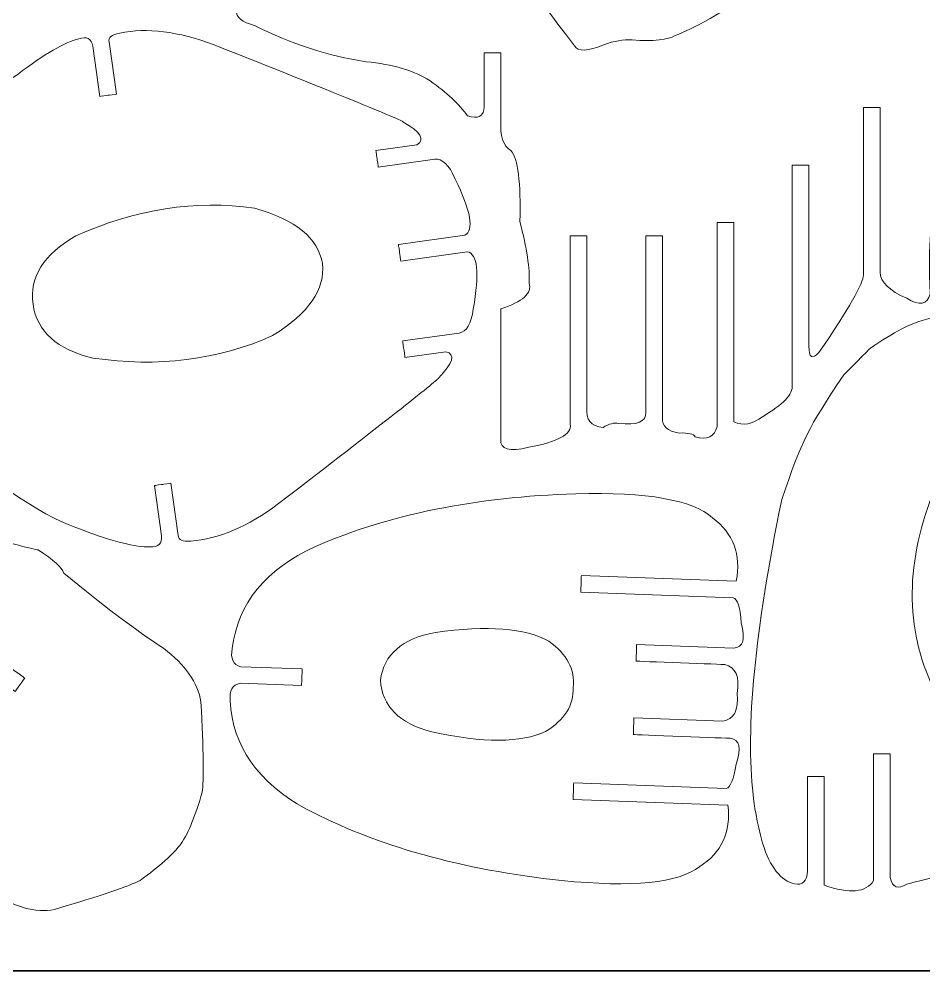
# Model space of a CAD drawing. Header units: inches. Extents: x -305 to 305, y -229 to 229.
# Drawn here: x -126.2 to 25.7, y -228.6 to -68.9 of the extents above; entities that cross this region are included whole.
import ezdxf

# ---------------------------------------------------------------- set-up
doc = ezdxf.new("R2010")
doc.units = ezdxf.units.IN
doc.header["$MEASUREMENT"] = 0
doc.layers.add('Layer 1', color=7, linetype='Continuous')
doc.layers.add('Layer 2', color=5, linetype='Continuous')

msp = doc.modelspace()

# ---------------------------------------------------------------- linework, layer by layer
at = {"layer": 'Layer 1', "lineweight": 9}
for points, knots in [([(54.1348, -66.2564), (54.8883, -62.7868), (54.6757, -59.2787), (53.4971, -55.7315), (53.4971, -55.7315), (51.8159, -52.9404), (50.1348, -50.149), (48.4538, -47.3578), (48.4538, -47.3578), (47.8163, -46.118), (46.9852, -45.73), (45.9612, -46.195), (45.9612, -46.195), (43.9518, -47.2417), (42.5604, -47.5909), (41.7873, -47.2419), (41.7873, -47.2419), (41.1113, -46.7376), (39.314, -46.6989), (36.3963, -47.1255), (36.3963, -47.1255), (34.7151, -47.1833), (32.9951, -48.0556), (31.2369, -49.7422), (31.2369, -49.7422), (25.981, -54.82), (20.8796, -57.8826), (15.9328, -58.9297), (15.9328, -58.9297), (13.595, -59.7435), (10.7543, -60.2476), (7.4112, -60.4415), (7.4112, -60.4415), (4.6291, -60.7514), (1.6919, -61.7594), (-1.4001, -63.4652), (-1.4001, -63.4652), (-8.2592, -67.8651), (-13.1481, -70.5981), (-16.066, -71.6642), (-16.066, -71.6642), (-17.2833, -72.42), (-19.6989, -72.6722), (-23.3123, -72.4202), (-23.3123, -72.4202), (-24.7227, -72.3039), (-26.3267, -72.5751), (-28.1238, -73.2342), (-28.1238, -73.2342), (-30.7517, -74.3388), (-32.3747, -74.3972), (-32.9932, -73.4087), (-32.9932, -73.4087), (-40.2779, -63.6784), (-44.7416, -58.29), (-46.3843, -57.2434), (-46.3843, -57.2434), (-50.1327, -54.0063), (-54.1905, -52.1262), (-58.5577, -51.6028)], [0, 0, 0, 0, 0.06666667, 0.06666667, 0.06666667, 0.06666668, 0.13333333, 0.13333333, 0.13333333, 0.13333334, 0.2, 0.2, 0.2, 0.20000001, 0.26666667, 0.26666667, 0.26666667, 0.26666668, 0.33333333, 0.33333333, 0.33333333, 0.33333334, 0.4, 0.4, 0.4, 0.40000001, 0.46666667, 0.46666667, 0.46666667, 0.46666668, 0.53333333, 0.53333333, 0.53333333, 0.53333334, 0.6, 0.6, 0.6, 0.60000001, 0.66666667, 0.66666667, 0.66666667, 0.66666668, 0.73333333, 0.73333333, 0.73333333, 0.73333334, 0.8, 0.8, 0.8, 0.80000001, 0.86666667, 0.86666667, 0.86666667, 0.86666668, 0.93333333, 0.93333333, 0.93333333, 0.93333334, 1, 1, 1, 1]), ([(-89.7244, -67.504), (-89.8805, -68.5629), (-88.8248, -69.407), (-86.5569, -70.0361), (-86.5569, -70.0361), (-80.6246, -73.0597), (-74.4217, -75.0756), (-67.9486, -76.0836), (-67.9486, -76.0836), (-63.4851, -76.4906), (-59.9102, -77.5567), (-57.2243, -79.2817), (-57.2243, -79.2817), (-54.442, -81.2006), (-52.3549, -83.1581), (-50.9637, -85.155)], [0, 0, 0, 0, 0.25, 0.25, 0.25, 0.25000001, 0.5, 0.5, 0.5, 0.50000001, 0.75, 0.75, 0.75, 0.75000001, 1, 1, 1, 1]), ([(-111.0978, -72.7527), (-111.2821, -72.0175), (-110.6866, -71.5242), (-109.3119, -71.2728), (-109.3119, -71.2728), (-104.777, -70.31), (-99.4866, -70.9676), (-93.4405, -73.2455), (-93.4405, -73.2455), (-73.0738, -81.3125), (-62.5221, -85.6068), (-61.7856, -86.1276), (-61.7856, -86.1276), (-58.7766, -87.8743), (-57.9878, -89.1713), (-59.4193, -90.0181)], [0, 0, 0, 0, 0.25, 0.25, 0.25, 0.25000001, 0.5, 0.5, 0.5, 0.50000001, 0.75, 0.75, 0.75, 0.75000001, 1, 1, 1, 1]), ([(-142.7133, -101.5751), (-144.8315, -101.8053), (-145.4555, -100.9795), (-144.5854, -99.0975), (-144.5854, -99.0975), (-137.5077, -88.4803), (-131.4548, -81.5089), (-126.4266, -78.1832), (-126.4266, -78.1832), (-121.9161, -74.7598), (-118.4949, -72.7772), (-116.1639, -72.2354)], [0, 0, 0, 0, 0.33333333, 0.33333333, 0.33333333, 0.33333334, 0.66666667, 0.66666667, 0.66666667, 0.66666668, 1, 1, 1, 1]), ([(-111.0978, -72.7527), (-111.0978, -72.7527), (-109.8691, -81.5094), (-109.8691, -81.5094), (-109.8691, -81.5094), (-109.8691, -81.5094), (-111.2524, -81.7035), (-111.2524, -81.7035)], [0, 0, 0, 0, 0.5, 0.5, 0.5, 0.50000001, 1, 1, 1, 1]), ([(-113.8161, -73.4853), (-113.8161, -73.4853), (-112.6357, -81.8976), (-112.6357, -81.8976), (-112.6357, -81.8976), (-112.6357, -81.8976), (-111.2524, -81.7035), (-111.2524, -81.7035)], [0, 0, 0, 0, 0.5, 0.5, 0.5, 0.50000001, 1, 1, 1, 1]), ([(-48.1234, -83.5848), (-48.1234, -83.5848), (-48.1234, -74.5745), (-48.1234, -74.5745), (-48.1234, -74.5745), (-48.1234, -74.5745), (-46.7265, -74.5745), (-46.7265, -74.5745)], [0, 0, 0, 0, 0.5, 0.5, 0.5, 0.50000001, 1, 1, 1, 1]), ([(-45.3297, -85.8194), (-45.3297, -85.8194), (-45.3297, -74.5745), (-45.3297, -74.5745), (-45.3297, -74.5745), (-45.3297, -74.5745), (-46.7265, -74.5745), (-46.7265, -74.5745)], [0, 0, 0, 0, 0.5, 0.5, 0.5, 0.50000001, 1, 1, 1, 1]), ([(15.4983, -111.8454), (15.4983, -111.8454), (15.4985, -83.7453), (15.4985, -83.7453), (15.4985, -83.7453), (15.4985, -83.7453), (16.8954, -83.7453), (16.8954, -83.7453)], [0, 0, 0, 0, 0.5, 0.5, 0.5, 0.50000001, 1, 1, 1, 1]), ([(18.2923, -111.3798), (18.2923, -111.3798), (18.2923, -83.7453), (18.2923, -83.7453), (18.2923, -83.7453), (18.2923, -83.7453), (16.8954, -83.7453), (16.8954, -83.7453)], [0, 0, 0, 0, 0.5, 0.5, 0.5, 0.50000001, 1, 1, 1, 1]), ([(-45.3297, -85.8194), (-45.5143, -88.4883), (-44.9578, -90.2053), (-43.6595, -90.9696), (-43.6595, -90.9696), (-42.4619, -92.3456), (-41.9593, -96.3193), (-42.1524, -102.8901), (-42.1524, -102.8901), (-40.9738, -107.348), (-40.4518, -110.7983), (-40.5872, -113.2406), (-40.5872, -113.2406), (-40.0812, -114.8955), (-41.6638, -116.3233), (-45.3356, -117.5233), (-45.3356, -117.5233), (-45.3356, -124.8263), (-45.3356, -132.1293), (-45.3356, -139.4323), (-45.3356, -139.4323), (-45.5145, -141.1323), (-43.9512, -141.57), (-40.6451, -140.7448), (-40.6451, -140.7448), (-35.7759, -139.8534), (-33.457, -138.5743), (-33.6889, -136.9072)], [0, 0, 0, 0, 0.14285714, 0.14285714, 0.14285714, 0.14285715, 0.28571429, 0.28571429, 0.28571429, 0.2857143, 0.42857143, 0.42857143, 0.42857143, 0.42857144, 0.57142857, 0.57142857, 0.57142857, 0.57142858, 0.71428571, 0.71428571, 0.71428571, 0.71428572, 0.85714286, 0.85714286, 0.85714286, 0.85714287, 1, 1, 1, 1]), ([(-59.4193, -90.0181), (-59.4193, -90.0181), (-66.2974, -90.9833), (-66.2974, -90.9833), (-66.2974, -90.9833), (-66.2974, -90.9833), (-66.1032, -92.3667), (-66.1032, -92.3667)], [0, 0, 0, 0, 0.5, 0.5, 0.5, 0.50000001, 1, 1, 1, 1]), ([(-56.4083, -92.4169), (-56.4083, -92.4169), (-65.9091, -93.7501), (-65.9091, -93.7501), (-65.9091, -93.7501), (-65.9091, -93.7501), (-66.1032, -92.3667), (-66.1032, -92.3667)], [0, 0, 0, 0, 0.5, 0.5, 0.5, 0.50000001, 1, 1, 1, 1]), ([(-56.4083, -92.4169), (-55.1619, -92.3003), (-54.0427, -93.373), (-53.0505, -95.634), (-53.0505, -95.634), (-50.3467, -101.1685), (-49.7923, -104.3479), (-51.3876, -105.172)], [0, 0, 0, 0, 0.5, 0.5, 0.5, 0.50000001, 1, 1, 1, 1]), ([(3.5567, -130.3368), (3.5567, -130.3368), (3.5567, -93.398), (3.5567, -93.398), (3.5567, -93.398), (3.5567, -93.398), (4.9536, -93.398), (4.9536, -93.398)], [0, 0, 0, 0, 0.5, 0.5, 0.5, 0.50000001, 1, 1, 1, 1]), ([(6.3505, -123.7661), (6.3505, -123.7661), (6.3505, -93.398), (6.3505, -93.398), (6.3505, -93.398), (6.3505, -93.398), (4.9536, -93.398), (4.9536, -93.398)], [0, 0, 0, 0, 0.5, 0.5, 0.5, 0.50000001, 1, 1, 1, 1]), ([(-123.8552, -116.752), (-124.4592, -112.1689), (-122.0687, -108.3525), (-116.6831, -105.3028), (-116.6831, -105.3028), (-106.6287, -100.7705), (-96.6252, -99.2105), (-86.6727, -100.6232), (-86.6727, -100.6232), (-79.7667, -102.5722), (-75.9757, -105.6773), (-75.2997, -109.9383)], [0, 0, 0, 0, 0.33333333, 0.33333333, 0.33333333, 0.33333334, 0.66666667, 0.66666667, 0.66666667, 0.66666668, 1, 1, 1, 1]), ([(18.2923, -111.3798), (18.368, -113.0272), (19.8615, -114.4811), (22.7735, -115.7412), (22.7735, -115.7412), (24.9378, -117.0787), (26.2516, -116.8266), (26.7152, -114.9849), (26.7152, -114.9849), (26.3144, -106.5883), (26.778, -101.5226), (28.1066, -99.7876)], [0, 0, 0, 0, 0.33333333, 0.33333333, 0.33333333, 0.33333334, 0.66666667, 0.66666667, 0.66666667, 0.66666668, 1, 1, 1, 1]), ([(-9.0518, -137.256), (-9.0518, -137.256), (-9.0518, -103.0454), (-9.0518, -103.0454), (-9.0518, -103.0454), (-9.0518, -103.0454), (-7.6549, -103.0454), (-7.6549, -103.0454)], [0, 0, 0, 0, 0.5, 0.5, 0.5, 0.50000001, 1, 1, 1, 1]), ([(-6.258, -136.4996), (-6.258, -136.4996), (-6.258, -103.0454), (-6.258, -103.0454), (-6.258, -103.0454), (-6.258, -103.0454), (-7.6549, -103.0454), (-7.6549, -103.0454)], [0, 0, 0, 0, 0.5, 0.5, 0.5, 0.50000001, 1, 1, 1, 1]), ([(-51.3876, -105.172), (-51.3876, -105.172), (-62.5227, -106.7346), (-62.5227, -106.7346), (-62.5227, -106.7346), (-62.5227, -106.7346), (-62.3286, -108.118), (-62.3286, -108.118)], [0, 0, 0, 0, 0.5, 0.5, 0.5, 0.50000001, 1, 1, 1, 1]), ([(-33.6889, -136.9072), (-33.6889, -136.9072), (-33.6889, -105.2551), (-33.6889, -105.2551), (-33.6889, -105.2551), (-33.6889, -105.2551), (-32.292, -105.2551), (-32.292, -105.2551)], [0, 0, 0, 0, 0.5, 0.5, 0.5, 0.50000001, 1, 1, 1, 1]), ([(-30.8951, -133.9995), (-30.8951, -133.9995), (-30.8951, -105.2551), (-30.8951, -105.2551), (-30.8951, -105.2551), (-30.8951, -105.2551), (-32.292, -105.2551), (-32.292, -105.2551)], [0, 0, 0, 0, 0.5, 0.5, 0.5, 0.50000001, 1, 1, 1, 1]), ([(-20.9934, -134.872), (-20.9934, -134.872), (-20.9934, -105.2551), (-20.9934, -105.2551), (-20.9934, -105.2551), (-20.9934, -105.2551), (-19.5965, -105.2551), (-19.5965, -105.2551)], [0, 0, 0, 0, 0.5, 0.5, 0.5, 0.50000001, 1, 1, 1, 1]), ([(-18.1996, -135.8605), (-18.1996, -135.8605), (-18.1996, -105.2551), (-18.1996, -105.2551), (-18.1996, -105.2551), (-18.1996, -105.2551), (-19.5965, -105.2551), (-19.5965, -105.2551)], [0, 0, 0, 0, 0.5, 0.5, 0.5, 0.50000001, 1, 1, 1, 1]), ([(-50.9993, -107.9389), (-50.9993, -107.9389), (-62.1345, -109.5014), (-62.1345, -109.5014), (-62.1345, -109.5014), (-62.1345, -109.5014), (-62.3286, -108.118), (-62.3286, -108.118)], [0, 0, 0, 0, 0.5, 0.5, 0.5, 0.50000001, 1, 1, 1, 1]), ([(-52.3159, -121.5833), (-51.0855, -121.3524), (-50.3048, -120.0131), (-49.9732, -117.5662), (-49.9732, -117.5662), (-48.8969, -111.5013), (-49.2389, -108.2921), (-50.9993, -107.9389)], [0, 0, 0, 0, 0.5, 0.5, 0.5, 0.50000001, 1, 1, 1, 1]), ([(-123.8552, -116.752), (-123.1746, -121.3244), (-119.8261, -124.3355), (-113.8092, -125.785), (-113.8092, -125.785), (-102.8958, -127.375), (-92.8493, -126.1213), (-83.6699, -122.0238), (-83.6699, -122.0238), (-77.567, -118.2493), (-74.777, -114.2208), (-75.2997, -109.9383)], [0, 0, 0, 0, 0.33333333, 0.33333333, 0.33333333, 0.33333334, 0.66666667, 0.66666667, 0.66666667, 0.66666668, 1, 1, 1, 1]), ([(6.3505, -123.7655), (6.3492, -125.723), (6.915, -126.0913), (8.0494, -124.8705), (8.0494, -124.8705), (13.0637, -117.5045), (15.5467, -113.1628), (15.4983, -111.8449)], [0, 0, 0, 0, 0.5, 0.5, 0.5, 0.50000001, 1, 1, 1, 1]), ([(1.7963, -149.5198), (5.2298, -139.5406), (6.1394, -137.6195), (12.2065, -128.6067), (12.2065, -128.6067), (12.2065, -128.6067), (16.6759, -124.1215), (16.6759, -124.1215), (16.6759, -124.1215), (20.7041, -121.4769), (23.0425, -119.7972), (27.8596, -118.8781)], [0, 0, 0, 0, 0.33333333, 0.33333333, 0.33333333, 0.33333334, 0.66666667, 0.66666667, 0.66666667, 0.66666668, 1, 1, 1, 1]), ([(-52.3159, -121.5833), (-52.3159, -121.5833), (-61.8167, -122.9166), (-61.8167, -122.9166), (-61.8167, -122.9166), (-61.8167, -122.9166), (-61.6226, -124.3), (-61.6226, -124.3)], [0, 0, 0, 0, 0.5, 0.5, 0.5, 0.50000001, 1, 1, 1, 1]), ([(-54.5504, -124.7182), (-54.5504, -124.7182), (-61.4285, -125.6834), (-61.4285, -125.6834), (-61.4285, -125.6834), (-61.4285, -125.6834), (-61.6226, -124.3), (-61.6226, -124.3)], [0, 0, 0, 0, 0.5, 0.5, 0.5, 0.50000001, 1, 1, 1, 1]), ([(-99.4816, -155.5408), (-99.4564, -156.2983), (-98.7482, -156.6086), (-97.3575, -156.472), (-97.3575, -156.472), (-92.7327, -156.1494), (-87.8275, -154.0611), (-82.6419, -150.2071), (-82.6419, -150.2071), (-65.2818, -136.8459), (-56.3194, -129.8131), (-55.7547, -129.1097), (-55.7547, -129.1097), (-53.3426, -126.6023), (-52.9412, -125.1383), (-54.5504, -124.7182)], [0, 0, 0, 0, 0.25, 0.25, 0.25, 0.25000001, 0.5, 0.5, 0.5, 0.50000001, 0.75, 0.75, 0.75, 0.75000001, 1, 1, 1, 1]), ([(-6.258, -136.5), (-4.7042, -137.1779), (-3.1039, -136.8875), (-1.4576, -135.6278), (-1.4576, -135.6278), (2.0492, -133.5925), (3.7206, -131.8285), (3.5567, -130.3363)], [0, 0, 0, 0, 0.5, 0.5, 0.5, 0.50000001, 1, 1, 1, 1]), ([(-30.8951, -133.9997), (-31.1187, -136.1118), (-30.2142, -137.2558), (-28.1819, -137.4303), (-28.1819, -137.4303), (-27.196, -136.8101), (-26.3265, -136.5774), (-25.573, -136.7327), (-25.573, -136.7327), (-22.4622, -137.1202), (-20.9359, -136.5), (-20.9934, -134.8718)], [0, 0, 0, 0, 0.33333333, 0.33333333, 0.33333333, 0.33333334, 0.66666667, 0.66666667, 0.66666667, 0.66666668, 1, 1, 1, 1]), ([(-137.8083, -136.5333), (-139.908, -136.895), (-140.2806, -137.8607), (-138.9262, -139.4305), (-138.9262, -139.4305), (-129.1999, -147.6896), (-121.4622, -152.7257), (-115.7129, -154.539), (-115.7129, -154.539), (-110.4345, -156.5889), (-106.5998, -157.5532), (-104.2097, -157.4325)], [0, 0, 0, 0, 0.33333333, 0.33333333, 0.33333333, 0.33333334, 0.66666667, 0.66666667, 0.66666667, 0.66666668, 1, 1, 1, 1]), ([(-18.1996, -135.8605), (-18.2878, -137.1978), (-17.3643, -138.0313), (-15.4283, -138.3611), (-15.4283, -138.3611), (-13.8635, -138.3025), (-12.9552, -138.5159), (-12.7039, -139.0007), (-12.7039, -139.0007), (-10.6748, -139.5822), (-9.4575, -139.0005), (-9.0518, -137.256)], [0, 0, 0, 0, 0.33333333, 0.33333333, 0.33333333, 0.33333334, 0.66666667, 0.66666667, 0.66666667, 0.66666668, 1, 1, 1, 1]), ([(28.3187, -183.2343), (22.7408, -173.1776), (22.2068, -161.9918), (26.7177, -149.6773), (26.7177, -149.6773), (28.7759, -145.5008), (31.8068, -143.3317), (35.8102, -143.1701)], [0, 0, 0, 0, 0.5, 0.5, 0.5, 0.50000001, 1, 1, 1, 1]), ([(-99.4816, -155.5408), (-99.4816, -155.5408), (-100.7102, -146.7841), (-100.7102, -146.7841), (-100.7102, -146.7841), (-100.7102, -146.7841), (-102.0936, -146.9782), (-102.0936, -146.9782)], [0, 0, 0, 0, 0.5, 0.5, 0.5, 0.50000001, 1, 1, 1, 1]), ([(-102.2966, -155.5846), (-102.2966, -155.5846), (-103.4769, -147.1723), (-103.4769, -147.1723), (-103.4769, -147.1723), (-103.4769, -147.1723), (-102.0936, -146.9782), (-102.0936, -146.9782)], [0, 0, 0, 0, 0.5, 0.5, 0.5, 0.50000001, 1, 1, 1, 1]), ([(-5.8382, -163.2287), (-4.9933, -158.7266), (-6.3166, -155.1814), (-9.8089, -152.5928), (-9.8089, -152.5928), (-13.1366, -149.5787), (-20.7801, -148.2293), (-32.7396, -148.5445), (-32.7396, -148.5445), (-49.5397, -149.0834), (-64.1087, -152.0248), (-76.4469, -157.3686), (-76.4469, -157.3686), (-84.8253, -161.2349), (-89.4824, -166.9401), (-90.4187, -174.484)], [0, 0, 0, 0, 0.25, 0.25, 0.25, 0.25000001, 0.5, 0.5, 0.5, 0.50000001, 0.75, 0.75, 0.75, 0.75000001, 1, 1, 1, 1]), ([(-140.6251, -153.608), (-136.8656, -153.4989), (-132.3845, -154.6073), (-127.1813, -156.9324), (-127.1813, -156.9324), (-124.7229, -157.5993), (-123.3262, -157.9452), (-122.9916, -157.9702), (-122.9916, -157.9702), (-120.4167, -159.5991), (-118.983, -160.8956), (-118.6908, -161.8591), (-118.6908, -161.8591), (-112.3084, -167.1516), (-106.7301, -171.3531), (-101.9561, -174.4627), (-101.9561, -174.4627), (-98.2894, -177.2412), (-96.1938, -180.235), (-95.6688, -183.444), (-95.6688, -183.444), (-95.2339, -191.6032), (-95.1663, -196.6652), (-95.4655, -198.6299), (-95.4655, -198.6299), (-96.5759, -202.4822), (-97.7455, -205.3466), (-98.9744, -207.223)], [0, 0, 0, 0, 0.14285714, 0.14285714, 0.14285714, 0.14285715, 0.28571429, 0.28571429, 0.28571429, 0.2857143, 0.42857143, 0.42857143, 0.42857143, 0.42857144, 0.57142857, 0.57142857, 0.57142857, 0.57142858, 0.71428571, 0.71428571, 0.71428571, 0.71428572, 0.85714286, 0.85714286, 0.85714286, 0.85714287, 1, 1, 1, 1]), ([(-151.755, -164.1126), (-151.755, -164.1126), (-126.8499, -181.7362), (-126.8499, -181.7362), (-126.8499, -181.7362), (-126.8499, -181.7362), (-125.2384, -179.4539), (-125.2384, -179.4539), (-125.2384, -179.4539), (-125.2384, -179.4539), (-151.2462, -161.0516), (-151.2462, -161.0516)], [0, 0, 0, 0, 0.33333333, 0.33333333, 0.33333333, 0.33333334, 0.66666667, 0.66666667, 0.66666667, 0.66666668, 1, 1, 1, 1]), ([(-5.8382, -163.2287), (-5.8382, -163.2287), (-31.83, -162.2678), (-31.83, -162.2678), (-31.83, -162.2678), (-31.83, -162.2678), (-31.8816, -163.6638), (-31.8816, -163.6638)], [0, 0, 0, 0, 0.5, 0.5, 0.5, 0.50000001, 1, 1, 1, 1]), ([(-6.348, -166.0057), (-6.348, -166.0057), (-31.9332, -165.0598), (-31.9332, -165.0598), (-31.9332, -165.0598), (-31.9332, -165.0598), (-31.8816, -163.6638), (-31.8816, -163.6638)], [0, 0, 0, 0, 0.5, 0.5, 0.5, 0.50000001, 1, 1, 1, 1]), ([(-6.304, -174.435), (-4.6794, -174.3628), (-4.2408, -172.9428), (-4.9894, -170.1745), (-4.9894, -170.1745), (-5.1658, -167.5961), (-5.6187, -166.2066), (-6.348, -166.0057)], [0, 0, 0, 0, 0.5, 0.5, 0.5, 0.50000001, 1, 1, 1, 1]), ([(-65.5618, -179.8245), (-64.977, -175.5154), (-61.9013, -172.8453), (-56.334, -171.8134), (-56.334, -171.8134), (-47.577, -170.5862), (-41.2255, -171.0774), (-37.2807, -173.2873), (-37.2807, -173.2873), (-34.2378, -175.4357), (-32.8781, -178.0138), (-33.2026, -181.0208)], [0, 0, 0, 0, 0.33333333, 0.33333333, 0.33333333, 0.33333334, 0.66666667, 0.66666667, 0.66666667, 0.66666668, 1, 1, 1, 1]), ([(-98.9744, -207.223), (-100.3314, -209.0088), (-102.6394, -211.0693), (-105.8981, -213.4044), (-105.8981, -213.4044), (-107.6494, -214.3437), (-112.4421, -215.9732), (-120.2763, -218.2929), (-120.2763, -218.2929), (-123.4758, -218.8715), (-126.998, -217.898), (-130.8428, -215.3718), (-130.8428, -215.3718), (-135.3701, -211.9128), (-141.1954, -208.061), (-148.3177, -203.8164), (-148.3177, -203.8164), (-149.3234, -203.8633), (-151.0248, -202.9459), (-153.4211, -201.0641), (-153.4211, -201.0641), (-153.5565, -200.7571), (-154.3497, -199.5565), (-155.8006, -197.4627), (-155.8006, -197.4627), (-159.7321, -193.3368), (-162.2757, -189.4844), (-163.4304, -185.9047), (-163.4304, -185.9047), (-163.7696, -182.0274), (-162.6158, -177.8606), (-159.9691, -173.4049)], [0, 0, 0, 0, 0.125, 0.125, 0.125, 0.12500001, 0.25, 0.25, 0.25, 0.25000001, 0.375, 0.375, 0.375, 0.37500001, 0.5, 0.5, 0.5, 0.50000001, 0.625, 0.625, 0.625, 0.62500001, 0.75, 0.75, 0.75, 0.75000001, 0.875, 0.875, 0.875, 0.87500001, 1, 1, 1, 1]), ([(-6.3045, -174.4486), (-6.3045, -174.4486), (-22.5515, -173.8346), (-22.5515, -173.8346), (-22.5515, -173.8346), (-22.5515, -173.8346), (-22.6547, -176.6266), (-22.6547, -176.6266), (-22.6547, -176.6266), (-22.6547, -176.6266), (-7.7568, -177.1907), (-7.7568, -177.1907)], [0, 0, 0, 0, 0.33333333, 0.33333333, 0.33333333, 0.33333334, 0.66666667, 0.66666667, 0.66666667, 0.66666668, 1, 1, 1, 1]), ([(-88.9902, -177.5536), (-88.9902, -177.5536), (-78.6765, -177.9349), (-78.6765, -177.9349), (-78.6765, -177.9349), (-78.6765, -177.9349), (-78.7281, -179.3309), (-78.7281, -179.3309)], [0, 0, 0, 0, 0.5, 0.5, 0.5, 0.50000001, 1, 1, 1, 1]), ([(-89.0934, -180.3457), (-89.0934, -180.3457), (-78.7797, -180.7269), (-78.7797, -180.7269), (-78.7797, -180.7269), (-78.7797, -180.7269), (-78.7281, -179.3309), (-78.7281, -179.3309)], [0, 0, 0, 0, 0.5, 0.5, 0.5, 0.50000001, 1, 1, 1, 1]), ([(-65.5618, -179.8245), (-65.2968, -184.165), (-62.4265, -187.0549), (-56.9507, -188.495), (-56.9507, -188.495), (-48.3081, -190.3655), (-41.9377, -190.3446), (-37.8405, -188.432), (-37.8405, -188.432), (-34.6473, -186.5142), (-33.101, -184.0435), (-33.2026, -181.0208)], [0, 0, 0, 0, 0.33333333, 0.33333333, 0.33333333, 0.33333334, 0.66666667, 0.66666667, 0.66666667, 0.66666668, 1, 1, 1, 1]), ([(-7.2259, -200.7713), (-6.7158, -205.3235), (-8.2972, -208.7613), (-11.9711, -211.0849), (-11.9711, -211.0849), (-15.5122, -213.8451), (-23.2345, -214.6265), (-35.1381, -213.429), (-35.1381, -213.429), (-51.8525, -211.6511), (-66.1646, -207.642), (-78.0746, -201.4017), (-78.0746, -201.4017), (-86.1447, -196.9274), (-90.3679, -190.8939), (-90.7446, -183.3014)], [0, 0, 0, 0, 0.25, 0.25, 0.25, 0.25000001, 0.5, 0.5, 0.5, 0.50000001, 0.75, 0.75, 0.75, 0.75000001, 1, 1, 1, 1]), ([(-8.109, -186.7193), (-8.109, -186.7193), (-23.0069, -186.1552), (-23.0069, -186.1552), (-23.0069, -186.1552), (-23.0069, -186.1552), (-23.1101, -188.9472), (-23.1101, -188.9472), (-23.1101, -188.9472), (-23.1101, -188.9472), (-6.8632, -189.5612), (-6.8632, -189.5612)], [0, 0, 0, 0, 0.33333333, 0.33333333, 0.33333333, 0.33333334, 0.66666667, 0.66666667, 0.66666667, 0.66666668, 1, 1, 1, 1]), ([(-6.8632, -189.5612), (-5.2483, -189.7532), (-4.9158, -191.2017), (-5.8667, -193.9071), (-5.8667, -193.9071), (-6.233, -196.4655), (-6.7872, -197.8177), (-7.5294, -197.9643)], [0, 0, 0, 0, 0.5, 0.5, 0.5, 0.50000001, 1, 1, 1, 1]), ([(17.2113, -213.4508), (17.2113, -213.4508), (17.1741, -192.1742), (17.1741, -192.1742), (17.1741, -192.1742), (17.1741, -192.1742), (18.5709, -192.1717), (18.5709, -192.1717)], [0, 0, 0, 0, 0.5, 0.5, 0.5, 0.50000001, 1, 1, 1, 1]), ([(20.0041, -212.9225), (20.0041, -212.9225), (19.9678, -192.1693), (19.9678, -192.1693), (19.9678, -192.1693), (19.9678, -192.1693), (18.5709, -192.1717), (18.5709, -192.1717)], [0, 0, 0, 0, 0.5, 0.5, 0.5, 0.50000001, 1, 1, 1, 1]), ([(6.1361, -211.7838), (6.1361, -211.7838), (6.1084, -195.9732), (6.1084, -195.9732), (6.1084, -195.9732), (6.1084, -195.9732), (7.5053, -195.9708), (7.5053, -195.9708)], [0, 0, 0, 0, 0.5, 0.5, 0.5, 0.50000001, 1, 1, 1, 1]), ([(8.9342, -214.2211), (8.9342, -214.2211), (8.9022, -195.9683), (8.9022, -195.9683), (8.9022, -195.9683), (8.9022, -195.9683), (7.5053, -195.9708), (7.5053, -195.9708)], [0, 0, 0, 0, 0.5, 0.5, 0.5, 0.50000001, 1, 1, 1, 1]), ([(-7.5294, -197.9643), (-7.5294, -197.9643), (-33.1146, -197.0184), (-33.1146, -197.0184), (-33.1146, -197.0184), (-33.1146, -197.0184), (-33.1662, -198.4144), (-33.1662, -198.4144)], [0, 0, 0, 0, 0.5, 0.5, 0.5, 0.50000001, 1, 1, 1, 1]), ([(-7.2259, -200.7713), (-7.2259, -200.7713), (-33.2178, -199.8104), (-33.2178, -199.8104), (-33.2178, -199.8104), (-33.2178, -199.8104), (-33.1662, -198.4144), (-33.1662, -198.4144)], [0, 0, 0, 0, 0.5, 0.5, 0.5, 0.50000001, 1, 1, 1, 1]), ([(6.1361, -211.7838), (6.0121, -213.5768), (5.2881, -214.3051), (3.9645, -213.9681), (3.9645, -213.9681), (1.6547, -213.4877), (-0.1369, -211.2232), (-1.4097, -207.1742), (-1.4097, -207.1742), (-2.3625, -203.5045), (-2.8871, -200.7804), (-2.9831, -199.0014)], [0, 0, 0, 0, 0.33333333, 0.33333333, 0.33333333, 0.33333334, 0.66666667, 0.66666667, 0.66666667, 0.66666668, 1, 1, 1, 1])]:
    msp.add_open_spline(points, degree=3, knots=knots, dxfattribs=at)
for points in [[(-116.1639, -72.2354), (-114.8415, -71.7563), (-114.059, -72.173), (-113.8161, -73.4853)], [(-48.1234, -83.5848), (-48.1812, -85.232), (-49.1277, -85.7555), (-50.9637, -85.155)], [(1.7963, -149.5198), (-2.7227, -171.4889), (-4.3159, -187.9828), (-2.9833, -199.0014)], [(-104.2097, -157.4325), (-102.8065, -157.5291), (-102.1689, -156.9131), (-102.2966, -155.5846)], [(-90.4187, -174.484), (-90.763, -176.1926), (-90.2871, -177.2159), (-88.9902, -177.5536)], [(-5.6756, -182.0384), (-5.2209, -179.2374), (-5.9143, -177.6216), (-7.7568, -177.1907)], [(-90.7446, -183.3014), (-90.9618, -181.572), (-90.4117, -180.5867), (-89.0934, -180.3457)], [(-5.6756, -182.0384), (-5.4289, -184.8654), (-6.2397, -186.4256), (-8.109, -186.7193)], [(35.9308, -210.7571), (33.8979, -211.2254), (29.5135, -212.3138), (22.7772, -214.0225)], [(8.9342, -214.2211), (13.1961, -215.7062), (15.9552, -215.4496), (17.2113, -213.4508)], [(20.0041, -212.9225), (20.3822, -214.6467), (21.3067, -215.0136), (22.7774, -214.0225)]]:
    msp.add_open_spline(points, degree=3, dxfattribs=at)
at = {"layer": 'Layer 2', "lineweight": 35}
msp.add_open_spline([(-304.8, 228.6), (-304.8, 228.6), (304.8, 228.6), (304.8, 228.6), (304.8, 228.6), (304.8, 228.6), (304.8, -228.6), (304.8, -228.6), (304.8, -228.6), (304.8, -228.6), (-304.8, -228.6), (-304.8, -228.6), (-304.8, -228.6), (-304.8, -228.6), (-304.8, 228.6), (-304.8, 228.6)], degree=3, knots=[0, 0, 0, 0, 0.25, 0.25, 0.25, 0.25000001, 0.5, 0.5, 0.5, 0.50000001, 0.75, 0.75, 0.75, 0.75000001, 1, 1, 1, 1], dxfattribs=at)

doc.saveas('drawing.dxf')
